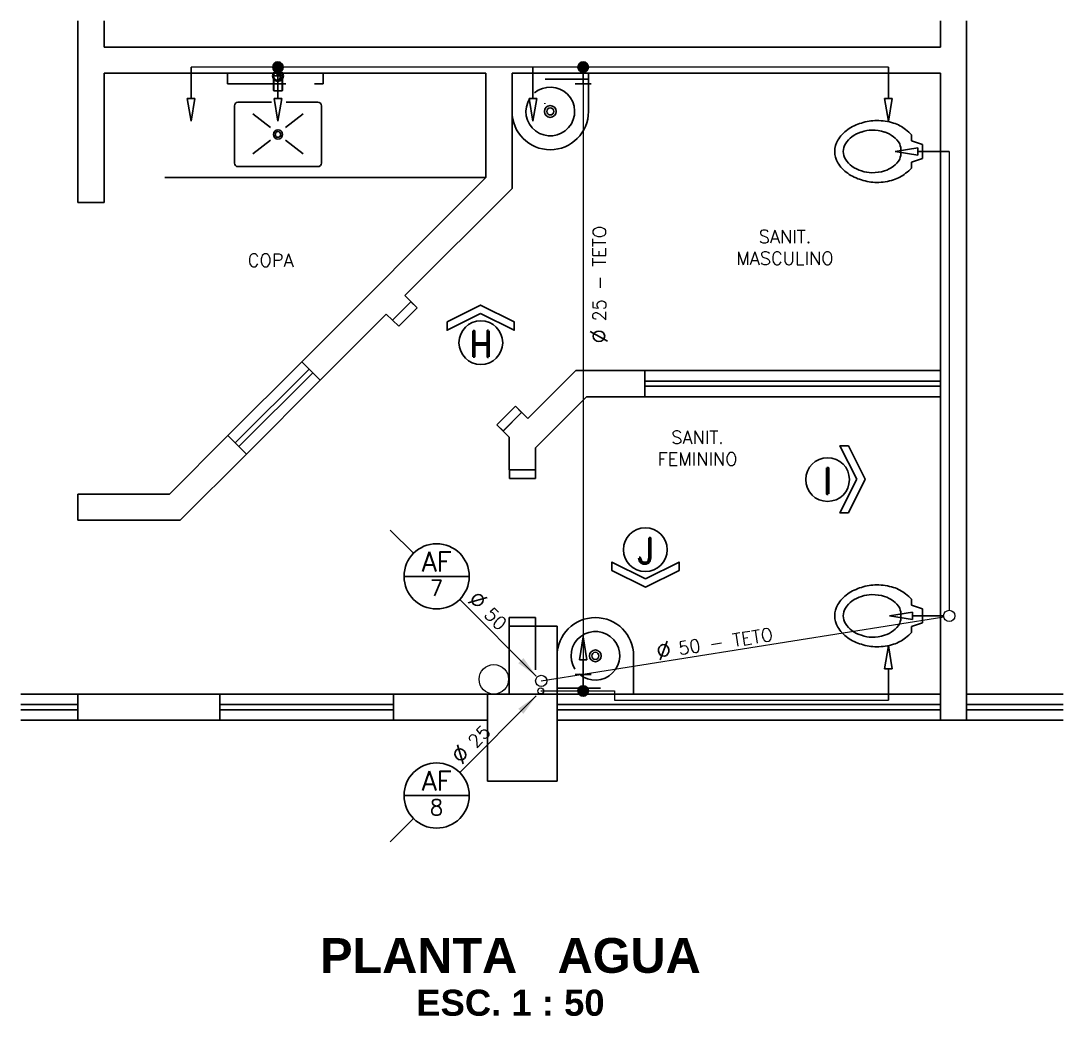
# Model space of a CAD drawing. Header units: millimetres. Extents: x -2485 to 3289, y -257 to 1952.
# Drawn here: x 41.829 to 44.226, y 19.741 to 22.03 of the extents above; entities that cross this region are included whole.
import ezdxf
from ezdxf.enums import TextEntityAlignment as Align

# ---------------------------------------------------------------- set-up
doc = ezdxf.new("R2010")
doc.units = ezdxf.units.MM
doc.header["$LTSCALE"] = 0.3
for name, pattern in [('CONTINUO', [0]), ('HID', [0.37, 0.07, -0.1, 0.03, -0.1, 0.07]), ('HIDDEN2', [0.1875, 0.125, -0.0625]), ('T-5CM', [0.1, 0.05, -0.05])]:
    doc.linetypes.add(name, pattern=pattern)
for name, color, linetype in [('AF', 4, 'Continuous'), ('detalhes esgoto', 1, 'HID'), ('PAREDE', 7, 'CONTINUO'), ('PILAR', 2, 'Continuous'), ('PROJEÇÃO', 11, 'HIDDEN2'), ('SAN', 11, 'Continuous'), ('TEX', 11, 'Continuous'), ('TEXTO', 3, 'Continuous'), ('TUB', 1, 'Continuous'), ('VISTAS', 1, 'Continuous')]:
    doc.layers.add(name, color=color, linetype=linetype)
doc.layers.add('PROJETO ÁGUA', color=140, linetype='Continuous', lineweight=15)
doc.layers.add('prumada', color=9, linetype='Continuous', lineweight=15)
doc.styles.add('ROMAND', font='romand')
doc.styles.add('ROMANS', font='romans.shx', dxfattribs={"height": 0.03})
doc.styles.add('SANSSERIFBOLD', font='sasb____.pfb')

# ---------------------------------------------------------------- blocks, each defined once
blk = doc.blocks.new('vs')
at = {"layer": 'SAN'}
for p, q in [((0.1033, 0.04), (0.1669, 0.0608)), ((0.1669, 0.0608), (0.1669, 0.0956)), ((0.1033, 0.04), (0.1033, 0)), ((0.1033, -0.04), (0.1033, 0)), ((0.1033, -0.04), (0.1669, -0.0608)), ((0.1669, -0.0956), (0.1669, -0.0608))]:
    blk.add_line(p, q, dxfattribs=at)
for centre, radius, start, end in [((0.3142, -0.0363), 0.1977, 124.96441, 138.14022), ((0.3376, -0.0421), 0.2164, 108.24024, 129.16988), ((0.3668, -0.1583), 0.336, 90.00329, 106.77659), ((0.3947, -0.1284), 0.2508, 90, 106.65318), ((0.3667, -0.102), 0.2798, 71.60098, 89.98636), ((0.3946, -0.0506), 0.173, 69.91708, 89.9758), ((0.3805, -0.0938), 0.2678, 55.03559, 73.84622), ((0.4207, -0.0363), 0.1977, 30.64, 55.03559), ((0.3508, -0.0253), 0.1357, 125.83489, 149.17492), ((0.3733, -0.0455), 0.1653, 107.75536, 128.04926), ((0.401, -0.0653), 0.185, 54.16511, 73.34682), ((0.4299, -0.0253), 0.1357, 30.82508, 54.16511), ((0.482, 0), 0.1264, 0, 30.64), ((0.3797, 0), 0.152, 163.09329, 196.90671), ((0.4772, 0), 0.0821, 327.43722, 32.56278), ((0.482, 0), 0.1264, 329.36, 0), ((0.3508, 0.0253), 0.1357, 210.82508, 234.16511), ((0.4299, 0.0253), 0.1357, 305.83489, 329.17492), ((0.3142, 0.0363), 0.1977, 221.85978, 235.03559), ((0.3733, 0.0455), 0.1653, 231.95074, 252.24464), ((0.3947, 0.1284), 0.2508, 253.34682, 270), ((0.3946, 0.0506), 0.173, 270.0242, 290.08292), ((0.401, 0.0653), 0.185, 286.65318, 305.83489), ((0.4207, 0.0363), 0.1977, 304.96441, 329.36), ((0.3376, 0.0421), 0.2164, 230.83012, 251.75976), ((0.3668, 0.1583), 0.336, 253.22341, 269.99671), ((0.3667, 0.102), 0.2798, 270.01364, 288.39902), ((0.3805, 0.0938), 0.2678, 286.15378, 304.96441)]:
    blk.add_arc(centre, radius, start, end, dxfattribs=at)
blk = doc.blocks.new('S')
at = {"layer": 'AF'}
blk.add_line((0, 0), (0.1798, 0), dxfattribs=at)
at = {"layer": 'AF', "color": 4}
for p, q in [((0.1798, 0.0218), (0.1798, -0.0218)), ((0.3117, 0), (0.1798, 0.0218)), ((0.3117, 0), (0.1798, -0.0218))]:
    blk.add_line(p, q, dxfattribs=at)
blk = doc.blocks.new('RG')
blk.add_hatch(color=3).paths.add_polyline_path([(-0.03, 0, 1), (0.03, 0, 1)])
at = {"layer": 'AF'}
for p, q in [((0.03, 0), (0.0952, 0)), ((0.0952, -0.0455), (0.0952, 0.0455))]:
    blk.add_line(p, q, dxfattribs=at)
blk.add_circle((0, 0), 0.03, dxfattribs=at)
blk = doc.blocks.new('c90c50t')
at = {"layer": 'TUB', "color": 1, "linetype": 'Continuous'}
for p, q in [((0.0309, 0), (-0.0309, 0)), ((0, -0.0309), (0, 0.0309))]:
    blk.add_line(p, q, dxfattribs=at)
at = {"layer": 'TUB', "color": 7}
for p, q in [((-0.016, -0.0087), (-0.0253, 0.0006)), ((-0.0093, -0.0048), (-0.0235, 0.0094)), ((-0.0067, 0.0032), (-0.0196, 0.0161)), ((-0.0019, 0.009), (-0.014, 0.0211)), ((0.0055, 0.0122), (-0.0067, 0.0244)), ((0.0252, 0.0031), (0.0031, 0.0252))]:
    blk.add_line(p, q, dxfattribs=at)
at = {"layer": 'TUB', "color": 4}
for p, q in [((0.0825, 0.0253), (0.0178, 0.0253)), ((0.085, 0.0237), (0.0198, 0.0237)), ((0.0825, -0.0253), (0.0178, -0.0253)), ((0.085, -0.0237), (0.0198, -0.0237))]:
    blk.add_line(p, q, dxfattribs=at)
at = {"layer": 'TUB', "color": 3}
for p, q in [((0.085, 0.0243), (0.0825, 0.0253)), ((0.085, 0.0243), (0.085, 0.0237)), ((0.085, -0.0243), (0.0825, -0.0253)), ((0.085, -0.0243), (0.085, -0.0237))]:
    blk.add_line(p, q, dxfattribs=at)
at = {"layer": 'TUB', "color": 3, "linetype": 'Continuous'}
for q in [(0.085, 0.0237), (0.085, -0.0237)]:
    blk.add_line((0.085, 0), q, dxfattribs=at)
at = {"layer": 'TUB', "color": 4}
for radius in [0.0309, 0.027, 0.0254]:
    blk.add_circle((0, 0), radius, dxfattribs=at)
for centre, radius, start, end in [((-0.0166, 0), 0.00874, 180, 270), ((-0.0166, 0), 0.00874, 270, 0), ((0.0081, -0.0041), 0.0165, 350.37691, 165.49796)]:
    blk.add_arc(centre, radius, start, end, dxfattribs=at)
blk = doc.blocks.new('n225')
at = {"layer": 'TEX', "color": 11}
blk.add_line((-0.0113, -0.0113), (-0.1875, -0.1875), dxfattribs=at)
blk.add_line((-0.0113, -0.0113), (-0.1875, -0.1875), dxfattribs=at)
at = {"layer": 'TEX', "color": 5, "linetype": 'Continuous'}
blk.add_line((-0.3155, -0.2405), (-0.1655, -0.2405), dxfattribs=at)
at = {"layer": 'TEX'}
blk.add_line((-0.2936, -0.2936), (-0.347, -0.347), dxfattribs=at)
at = {"layer": 'TEX', "color": 5, "linetype": 'Continuous'}
blk.add_circle((-0.2405, -0.2405), 0.075, dxfattribs=at)
blk.add_circle((-0.2405, -0.2405), 0.075, dxfattribs=at)
at = {"layer": 'TEX', "color": 11}
blk.add_solid([(-0.0408, -0.0526), (-0.0526, -0.0408), (-0.0113, -0.0113)], dxfattribs=at)
blk.add_solid([(-0.0408, -0.0526), (-0.0526, -0.0408), (-0.0113, -0.0113)], dxfattribs=at)
at = {"layer": 'TEX', "color": 5, "style": 'ROMANS'}
blk.add_text('%%c', height=0.04, rotation=45, dxfattribs=at).set_placement((-0.1839, -0.1722))
at = {"layer": 'TEX', "color": 5, "linetype": 'Continuous', "style": 'ROMANS'}
blk.add_attdef('N', (-0.1503, -0.1334), '', height=0.03, rotation=45, dxfattribs=at)
at = {"layer": 'TEX', "color": 9, "linetype": 'Continuous', "style": 'ROMANS'}
for tag, height, p in [('L', 0.045, (-0.2405, -0.2293)), ('N', 0.036, (-0.2405, -0.2855))]:
    blk.add_attdef(tag, text='', height=height, dxfattribs=at).set_placement(p, align=Align.CENTER)
blk = doc.blocks.new('pa')
at = {"layer": 'TEX', "color": 9, "linetype": 'Continuous', "style": 'SANSSERIFBOLD'}
blk.add_text('PLANTA   AGUA', height=0.08, dxfattribs=at).set_placement((-0.0178, 0.1183), align=Align.CENTER)
at = {"layer": 'TEX', "color": 3, "linetype": 'Continuous', "style": 'SANSSERIFBOLD'}
blk.add_text('ESC. 1 : 50', height=0.06, dxfattribs=at).set_placement((-0.0178, 0.0196), align=Align.CENTER)
blk = doc.blocks.new('ind2')
at = {"layer": 'TEX', "color": 5}
blk.add_lwpolyline([(-0.0006, 0.0672), (-0.0778, 0.0286), (-0.0778, 0.0479), (-0.0006, 0.0865), (0.0767, 0.0479), (0.0767, 0.0286)], close=True, dxfattribs=at)
blk.add_circle((0, 0), 0.0503, dxfattribs=at)
at = {"layer": 'TEX', "style": 'ROMAND'}
blk.add_attdef('LETRA', text='', height=0.06, dxfattribs=at).set_placement((0, -0.0328), align=Align.CENTER)
blk = doc.blocks.new('IND1')
at = {"layer": 'TEX', "color": 5}
blk.add_lwpolyline([(0.0672, 0.0006), (0.0286, 0.0778), (0.0479, 0.0778), (0.0865, 0.0006), (0.0479, -0.0767), (0.0286, -0.0767)], close=True, dxfattribs=at)
blk.add_circle((0, 0), 0.0503, dxfattribs=at)
at = {"layer": 'TEX', "style": 'ROMAND'}
blk.add_attdef('LETRA', text='', height=0.06, dxfattribs=at).set_placement((0, -0.0328), align=Align.CENTER)
blk = doc.blocks.new('IND4')
at = {"layer": 'TEX', "color": 5}
blk.add_lwpolyline([(0.0006, -0.0672), (0.0778, -0.0286), (0.0778, -0.0479), (0.0006, -0.0865), (-0.0767, -0.0479), (-0.0767, -0.0286)], close=True, dxfattribs=at)
blk.add_circle((0, 0), 0.0503, dxfattribs=at)
at = {"layer": 'TEX', "style": 'ROMAND'}
blk.add_attdef('LETRA', text='', height=0.06, dxfattribs=at).set_placement((0, -0.0328), align=Align.CENTER)
blk = doc.blocks.new('D')
at = {"layer": 'TEX', "color": 9, "style": 'ROMANS'}
blk.add_text('%%c', height=0.04, dxfattribs=at).set_placement((0.0018, -0.0037))
at = {"layer": 'TEX', "color": 9, "linetype": 'Continuous', "style": 'ROMANS'}
blk.add_attdef('N', (0.0529, 0), '', height=0.03, dxfattribs=at)
blk = doc.blocks.new('n135')
at = {"layer": 'TEX'}
blk.add_line((-0.2936, 0.2936), (-0.347, 0.347), dxfattribs=at)
at = {"layer": 'TEX', "color": 5, "linetype": 'Continuous'}
blk.add_line((-0.3155, 0.2405), (-0.1655, 0.2405), dxfattribs=at)
at = {"layer": 'TEX', "color": 11}
blk.add_line((-0.0113, 0.0113), (-0.1875, 0.1875), dxfattribs=at)
blk.add_line((-0.0113, 0.0113), (-0.1875, 0.1875), dxfattribs=at)
at = {"layer": 'TEX', "color": 5, "linetype": 'Continuous'}
blk.add_circle((-0.2405, 0.2405), 0.075, dxfattribs=at)
blk.add_circle((-0.2405, 0.2405), 0.075, dxfattribs=at)
at = {"layer": 'TEX', "color": 11}
blk.add_solid([(-0.0526, 0.0408), (-0.0408, 0.0526), (-0.0113, 0.0113)], dxfattribs=at)
blk.add_solid([(-0.0526, 0.0408), (-0.0408, 0.0526), (-0.0113, 0.0113)], dxfattribs=at)
at = {"layer": 'TEX', "color": 5, "style": 'ROMANS'}
blk.add_text('%%c', height=0.04, rotation=315, dxfattribs=at).set_placement((-0.1722, 0.1839))
at = {"layer": 'TEX', "color": 9, "linetype": 'Continuous', "style": 'ROMANS'}
for tag, height, p in [('L', 0.045, (-0.2405, 0.2518)), ('N', 0.036, (-0.2405, 0.1956))]:
    blk.add_attdef(tag, text='', height=height, dxfattribs=at).set_placement(p, align=Align.CENTER)
at = {"layer": 'TEX', "color": 5, "linetype": 'Continuous', "style": 'ROMANS'}
blk.add_attdef('N', (-0.1334, 0.1503), '', height=0.03, rotation=315, dxfattribs=at)

msp = doc.modelspace()

# ---------------------------------------------------------------- linework, layer by layer
at = {"layer": 'PAREDE'}
for p, q in [((41.960037, 22.029892), (41.960037, 21.612455)), ((41.960037, 22.029892), (41.960037, 21.612455)), ((42.020037, 22.029892), (42.020037, 21.96949)), ((43.944037, 21.96949), (43.944037, 22.029892)), ((44.004037, 20.42149), (44.004037, 22.029892)), ((43.944037, 21.96949), (42.020037, 21.96949)), ((42.898331, 21.90949), (42.020037, 21.90949)), ((42.020037, 21.612455), (42.020037, 21.90949)), ((42.898331, 21.66949), (42.898331, 21.90949)), ((43.944037, 21.90949), (42.958331, 21.90949)), ((42.958331, 21.644637), (42.958331, 21.90949)), ((43.944037, 21.22549), (43.944037, 21.90949)), ((42.474616, 21.245774), (42.898331, 21.66949)), ((42.711621, 21.397926), (42.958331, 21.644637)), ((41.960037, 21.612455), (42.020037, 21.612455)), ((42.739905, 21.369642), (42.711621, 21.397926)), ((42.683336, 21.341358), (42.725763, 21.383784)), ((42.683336, 21.341358), (42.725763, 21.383784)), ((42.726003, 21.384024), (42.683577, 21.341598)), ((42.697719, 21.327456), (42.740145, 21.369882)), ((42.740145, 21.369882), (42.726003, 21.384024)), ((42.517042, 21.203347), (42.669194, 21.3555)), ((42.683336, 21.341358), (42.669194, 21.3555)), ((42.683577, 21.341598), (42.697719, 21.327456)), ((42.30491, 21.076068), (42.474616, 21.245774)), ((42.474616, 21.245774), (42.517042, 21.203347)), ((42.321881, 21.059098), (42.491586, 21.228803)), ((42.330366, 21.050612), (42.500071, 21.220318)), ((42.994463, 21.115083), (43.10487, 21.22549)), ((43.264037, 21.22549), (43.10487, 21.22549)), ((43.264037, 21.16549), (43.264037, 21.22549)), ((43.944037, 21.22549), (43.264037, 21.22549)), ((43.944037, 20.42149), (43.944037, 21.22549)), ((42.347336, 21.033642), (42.517042, 21.203347)), ((43.264037, 21.20149), (43.944037, 21.20149)), ((43.264037, 21.18949), (43.944037, 21.18949)), ((43.012037, 21.047804), (43.129722, 21.16549)), ((43.264037, 21.16549), (43.129722, 21.16549)), ((43.944037, 21.16549), (43.264037, 21.16549)), ((42.966179, 21.143368), (42.923753, 21.100941)), ((42.937654, 21.086559), (42.980081, 21.128985)), ((42.937895, 21.086799), (42.980321, 21.129226)), ((42.994463, 21.115083), (42.966179, 21.143368)), ((42.980321, 21.129226), (42.966179, 21.143368)), ((42.952037, 21.072657), (42.923753, 21.100941)), ((42.923753, 21.100941), (42.937895, 21.086799)), ((42.170331, 20.94149), (42.30491, 21.076068)), ((42.30491, 21.076068), (42.347336, 21.033642)), ((42.952037, 20.99749), (42.952037, 21.072657)), ((42.195184, 20.88149), (42.347336, 21.033642)), ((43.012037, 20.99749), (43.012037, 21.047804)), ((43.012377, 20.99749), (42.952377, 20.99749)), ((42.952377, 20.99749), (42.952377, 20.97749)), ((42.952377, 20.97749), (43.012377, 20.97749)), ((43.012377, 20.97749), (43.012377, 20.99749)), ((41.960037, 20.88149), (41.960037, 20.94149)), ((42.170331, 20.94149), (41.960037, 20.94149)), ((42.195184, 20.88149), (41.960037, 20.88149)), ((43.012037, 20.65749), (42.952037, 20.65749)), ((42.952037, 20.65749), (42.952037, 20.63749)), ((43.012037, 20.63749), (43.012037, 20.65749)), ((42.952037, 20.48149), (42.952037, 20.63749)), ((42.952037, 20.63749), (43.062037, 20.63749)), ((43.062037, 20.48149), (43.062037, 20.63749)), ((41.828618, 20.48149), (41.960037, 20.48149)), ((41.960037, 20.48149), (41.960037, 20.42149)), ((41.960037, 20.48149), (42.286037, 20.48149)), ((42.286037, 20.42149), (42.286037, 20.48149)), ((42.286037, 20.48149), (42.686037, 20.48149)), ((42.686037, 20.42149), (42.686037, 20.48149)), ((42.686037, 20.48149), (42.902037, 20.48149)), ((43.062037, 20.48149), (43.944037, 20.48149)), ((44.226009, 20.48149), (44.004037, 20.48149)), ((41.828618, 20.45749), (41.960037, 20.45749)), ((42.286037, 20.45749), (42.686037, 20.45749)), ((43.062037, 20.45749), (43.944037, 20.45749)), ((44.226009, 20.45749), (44.004037, 20.45749)), ((41.828618, 20.44549), (41.960037, 20.44549)), ((42.286037, 20.44549), (42.686037, 20.44549)), ((43.062037, 20.44549), (43.944037, 20.44549)), ((44.226009, 20.44549), (44.004037, 20.44549)), ((41.828618, 20.42149), (41.960037, 20.42149)), ((41.960037, 20.42149), (42.020037, 20.42149)), ((41.960037, 20.42149), (42.286037, 20.42149)), ((42.286037, 20.42149), (42.686037, 20.42149)), ((42.686037, 20.42149), (42.902037, 20.42149)), ((43.062037, 20.42149), (43.944037, 20.42149)), ((44.004037, 20.42149), (43.944037, 20.42149)), ((44.226009, 20.42149), (44.004037, 20.42149))]:
    msp.add_line(p, q, dxfattribs=at)
at = {"layer": 'PILAR'}
msp.add_lwpolyline([(42.902037, 20.28149), (43.062037, 20.28149), (43.062037, 20.48149), (42.902037, 20.48149)], close=True, dxfattribs=at)
at = {"layer": 'PROJETO ÁGUA'}
for p, q in [((43.128837, 21.92349), (42.220037, 21.92349)), ((43.824037, 21.92349), (43.116837, 21.92349)), ((43.122037, 21.91669), (43.122037, 20.488758)), ((43.964037, 21.72949), (43.964009, 20.67439)), ((43.025447, 20.511831), (43.951297, 20.659463)), ((43.964008, 20.66149), (43.964008, 20.66149)), ((43.024516, 20.488758), (43.194414, 20.488758)), ((43.194414, 20.488758), (43.194414, 20.46749)), ((43.194414, 20.46749), (43.824037, 20.46749))]:
    msp.add_line(p, q, dxfattribs=at)
for centre, radius in [((43.122037, 21.92349), 0.0068), ((43.964037, 20.66149), 0.0129)]:
    msp.add_circle(centre, radius, dxfattribs=at)
at = {"layer": 'PROJEÇÃO'}
for p, q in [((42.30424, 21.90949), (42.30424, 21.884863)), ((42.524124, 21.90949), (42.524124, 21.884863)), ((42.30424, 21.884863), (42.524124, 21.884863))]:
    msp.add_line(p, q, dxfattribs=at)
at = {"layer": 'prumada'}
for centre, radius in [((42.916587, 20.515597), 0.03396), ((43.025447, 20.511831), 0.0129), ((43.024516, 20.488758), 0.0068)]:
    msp.add_circle(centre, radius, dxfattribs=at)
at = {"layer": 'SAN', "linetype": 'CONTINUO'}
for p, q in [((42.958331, 21.82149), (42.958331, 21.90949)), ((42.958331, 21.82149), (42.958331, 21.90949)), ((43.134331, 21.82149), (43.134331, 21.90949)), ((43.134331, 21.82149), (43.134331, 21.90949)), ((42.405308, 21.842646), (42.328037, 21.842646)), ((42.405308, 21.842646), (42.328037, 21.842646)), ((42.512037, 21.842646), (42.438928, 21.842646)), ((42.512037, 21.842646), (42.438928, 21.842646)), ((42.320037, 21.808646), (42.320037, 21.834646)), ((42.320037, 21.808646), (42.320037, 21.834646)), ((42.520037, 21.808646), (42.520037, 21.834646)), ((42.520037, 21.808646), (42.520037, 21.834646)), ((42.320037, 21.702646), (42.320037, 21.808646)), ((42.320037, 21.702646), (42.320037, 21.808646)), ((42.362275, 21.815957), (42.402962, 21.784517)), ((42.477799, 21.815957), (42.437112, 21.784517)), ((42.520037, 21.702646), (42.520037, 21.808646)), ((42.520037, 21.702646), (42.520037, 21.808646)), ((42.402962, 21.755451), (42.362275, 21.724011)), ((42.402962, 21.755451), (42.362275, 21.724011)), ((42.437112, 21.755451), (42.477799, 21.724011)), ((42.437112, 21.755451), (42.477799, 21.724011)), ((42.512037, 21.694646), (42.328037, 21.694646)), ((42.512037, 21.694646), (42.328037, 21.694646)), ((42.898331, 21.66949), (42.160037, 21.66949)), ((43.062037, 20.56949), (43.062037, 20.48149)), ((43.062037, 20.56949), (43.062037, 20.48149)), ((43.238037, 20.56949), (43.238037, 20.48149)), ((43.238037, 20.56949), (43.238037, 20.48149))]:
    msp.add_line(p, q, dxfattribs=at)
at = {"layer": 'SAN', "linetype": 'T-5CM'}
for p, q in [((42.958331, 21.89549), (42.958331, 21.90949)), ((43.134331, 21.89549), (42.958331, 21.89549)), ((43.012037, 20.63749), (43.012037, 20.48149)), ((43.062037, 20.49549), (43.238037, 20.49549)), ((43.062037, 20.49549), (43.062037, 20.48149)), ((43.238037, 20.49549), (43.238037, 20.48149))]:
    msp.add_line(p, q, dxfattribs=at)
at = {"layer": 'SAN', "linetype": 'CONTINUO'}
for centre, radius in [((43.046331, 21.82149), 0.0135), ((43.046331, 21.82149), 0.0135), ((43.046331, 21.82149), 0.0081), ((43.046331, 21.82149), 0.0081), ((42.420037, 21.768646), 0.010634), ((42.420037, 21.768646), 0.010634), ((42.420037, 21.768646), 0.006507), ((42.420037, 21.768646), 0.006507), ((43.150037, 20.56949), 0.0135), ((43.150037, 20.56949), 0.0135), ((43.150037, 20.56949), 0.0081), ((43.150037, 20.56949), 0.0081)]:
    msp.add_circle(centre, radius, dxfattribs=at)
for centre, radius, start, end in [((43.046331, 21.82149), 0.056, 147.050971, 130.617591), ((43.046331, 21.82149), 0.056, 147.050971, 130.617591), ((42.328037, 21.834646), 0.008, 90, 180), ((42.328037, 21.834646), 0.008, 90, 180), ((42.512037, 21.834646), 0.008, 0, 90), ((42.512037, 21.834646), 0.008, 0, 90), ((43.032126, 21.838918), 0.002, 7.995834, 45), ((43.032126, 21.838918), 0.002, 7.995834, 45), ((43.046331, 21.82149), 0.088, 180, 0), ((43.046331, 21.82149), 0.088, 180, 0), ((42.328037, 21.702646), 0.008, 180, 270), ((42.328037, 21.702646), 0.008, 180, 270), ((42.512037, 21.702646), 0.008, 270, 0), ((42.512037, 21.702646), 0.008, 270, 0), ((43.150037, 20.56949), 0.088, 0, 180), ((43.150037, 20.56949), 0.056, 229.382409, 212.949029), ((43.150037, 20.56949), 0.056, 229.382409, 212.949029)]:
    msp.add_arc(centre, radius, start, end, dxfattribs=at)

# ---------------------------------------------------------------- block references
at = {"layer": 'detalhes esgoto', "xscale": 0.4000000000000909, "yscale": 0.4000000000000909, "zscale": 0.4, "rotation": 270}
msp.add_blockref('c90c50t', (42.420037, 21.90311), dxfattribs=at)
at = {"layer": 'PROJETO ÁGUA', "yscale": 0.4000000000000909, "zscale": 0.4}
for name, p, xscale, rotation in [('S', (42.220037, 21.92349), -0.4000000000000909, 90), ('RG', (42.420037, 21.92349), 0.4000000000000909, 270), ('S', (42.420037, 21.92349), 0.4000000000000909, 270), ('S', (43.006331, 21.92349), 0.4000000000000909, 270), ('RG', (43.122037, 21.92349), 0.4000000000000909, 270), ('S', (43.964037, 21.72949), 0.4000000000000909, 180), ('S', (43.951137, 20.66149), 0.4000000000000909, 180), ('S', (43.122037, 20.488758), 0.4000000000000909, 90), ('S', (43.824037, 20.46749), 0.4000000000000909, 90)]:
    msp.add_blockref(name, p, dxfattribs=dict(at, xscale=xscale, rotation=rotation))
at = {"layer": 'prumada'}
ref = msp.add_blockref('n135', (43.025447, 20.511831), dxfattribs=at)
ref.add_attrib('L', 'AF', dxfattribs={"layer": 'TEX', "color": 9, "linetype": 'Continuous', "height": 0.045, "style": 'ROMANS'}).set_placement((42.784899, 20.763672), align=Align.CENTER)
ref.add_attrib('N', '7', dxfattribs={"layer": 'TEX', "color": 9, "linetype": 'Continuous', "height": 0.036, "style": 'ROMANS'}).set_placement((42.784899, 20.707436), align=Align.CENTER)
ref.add_attrib('N', '50', (42.892028, 20.66216), dxfattribs={"layer": 'TEX', "color": 5, "linetype": 'Continuous', "height": 0.03, "rotation": 315, "style": 'ROMANS'})
ref = msp.add_blockref('n225', (43.025447, 20.488758), dxfattribs=at)
ref.add_attrib('L', 'AF', dxfattribs={"layer": 'TEX', "color": 9, "linetype": 'Continuous', "height": 0.045, "style": 'ROMANS'}).set_placement((42.784899, 20.259503), align=Align.CENTER)
ref.add_attrib('N', '8', dxfattribs={"layer": 'TEX', "color": 9, "linetype": 'Continuous', "height": 0.036, "style": 'ROMANS'}).set_placement((42.784899, 20.203267), align=Align.CENTER)
ref.add_attrib('N', '25', (42.875118, 20.355339), dxfattribs={"layer": 'TEX', "color": 5, "linetype": 'Continuous', "height": 0.03, "rotation": 45, "style": 'ROMANS'})
at = {"layer": 'SAN', "linetype": 'CONTINUO', "xscale": 0.4000000000000909, "yscale": 0.4000000000000909, "zscale": 0.4, "rotation": 180}
for p in [(43.944037, 21.72949), (43.944037, 20.66149)]:
    msp.add_blockref('vs', p, dxfattribs=at)
at = {"layer": 'TEX'}
for p, rotation, values in [((43.174507, 21.285587), 90, {'N': '25 - TETO'}), ((43.290945, 20.563022), 8.807209100711187, {'N': '50 - TETO'})]:
    msp.add_blockref('D', p, dxfattribs=dict(at, rotation=rotation)).add_auto_attribs(values)
for name, p, values in [('ind2', (42.88663, 21.289712), {'LETRA': 'H'}), ('IND1', (43.684073, 20.974943), {'LETRA': 'I'}), ('IND4', (43.264862, 20.81367), {'LETRA': 'J'})]:
    msp.add_blockref(name, p, dxfattribs=at).add_auto_attribs(values)
msp.add_blockref('pa', (42.972499, 19.722146), dxfattribs=at)
at = {"layer": 'VISTAS', "xscale": 0.4000000000000909, "yscale": 0.4000000000000909, "zscale": 0.4}
for name, p, rotation in [('S', (43.824037, 21.92349), 270), ('RG', (43.122037, 20.488758), 90)]:
    msp.add_blockref(name, p, dxfattribs=dict(at, rotation=rotation))

# ---------------------------------------------------------------- texts
at = {"layer": 'TEXTO', "char_height": 0.03, "width": 0.70428269, "attachment_point": 5, "style": 'ROMANS'}
for s, insert in [('SANIT. \\PMASCULINO', (43.586206, 21.508831)), ('COPA', (42.403219, 21.479225)), ('SANIT.\\PFEMININO', (43.385079, 21.046999))]:
    msp.add_mtext(s, dxfattribs=dict(at, insert=insert))

doc.saveas('drawing.dxf')
